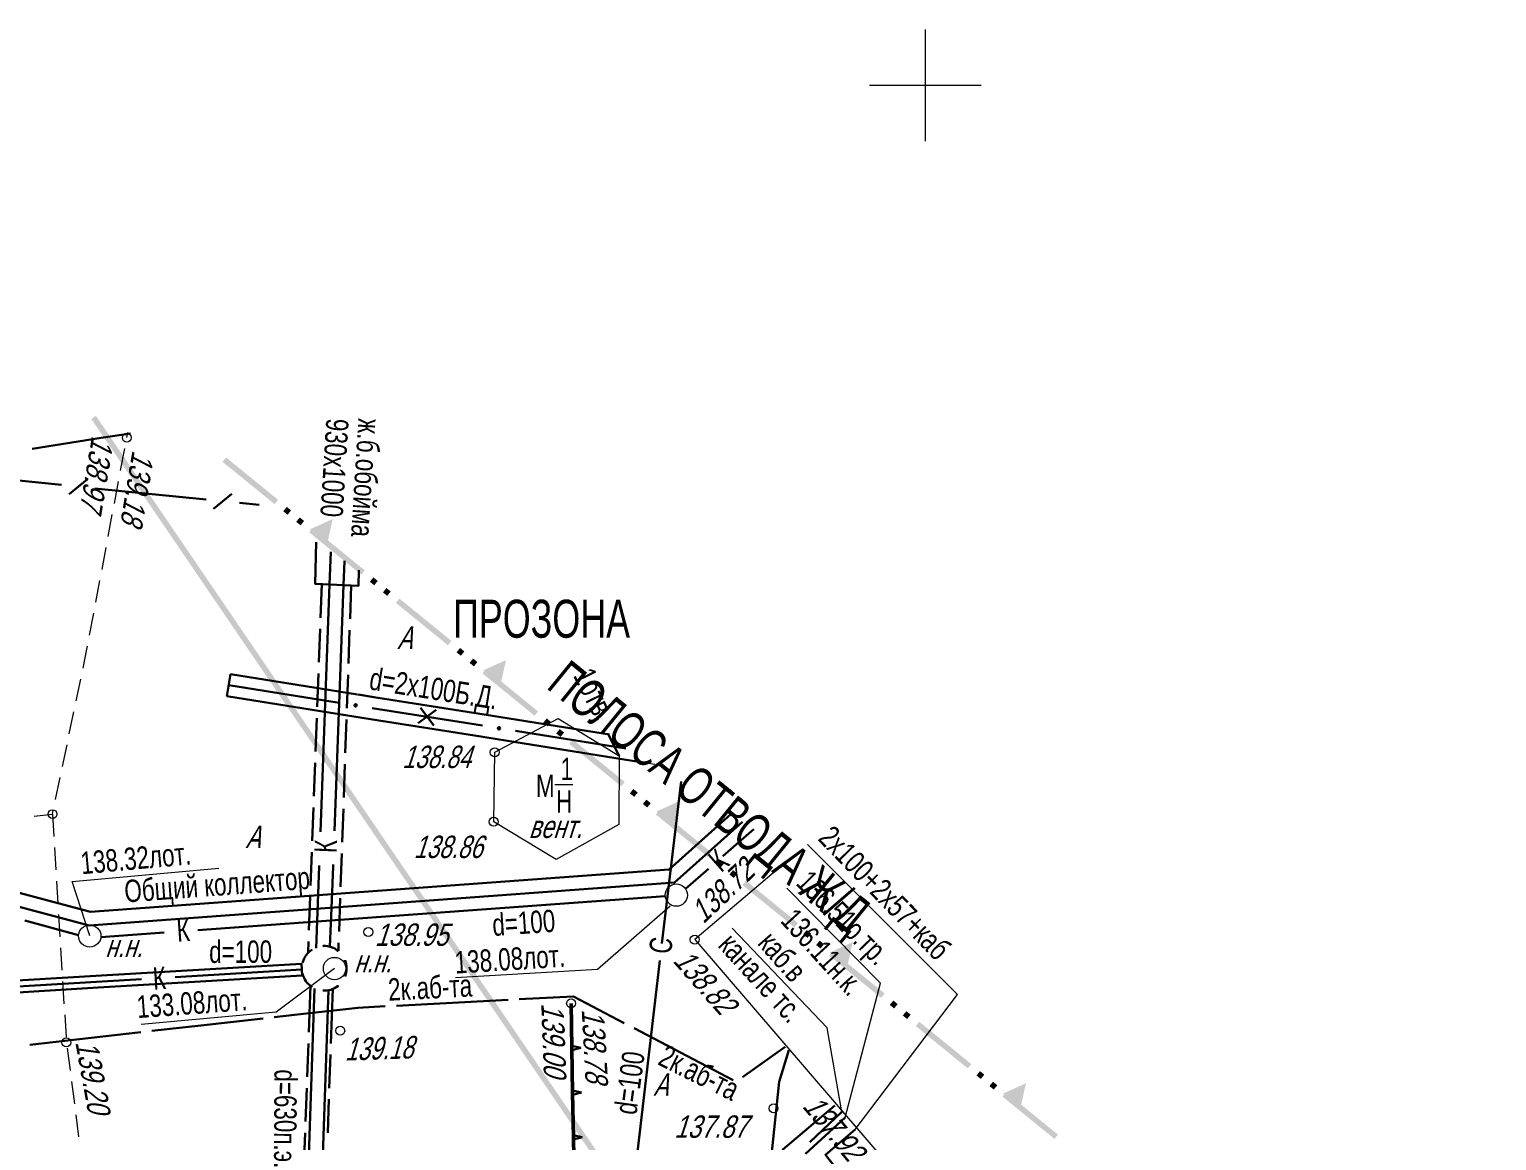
# Model space of a CAD drawing. Extents: x 10098 to 11902, y 8648 to 10202.
# Drawn here: x 11709.9 to 11775.6, y 8852.8 to 8902.5 of the extents above; entities that cross this region are included whole.
import ezdxf
from ezdxf.enums import TextEntityAlignment as Align

# ---------------------------------------------------------------- set-up
doc = ezdxf.new("R2010")
doc.units = 0
for name, color, linetype in [('20_Строения', 7, 'Continuous'), ('21_Колодцы', 7, 'Continuous'), ('23_Ограждения', 7, 'Continuous'), ('38_Высотные_отметки', 7, 'Continuous'), ('50_Красные_линии', 7, 'Continuous'), ('51_Сетка_координат', 7, 'Continuous'), ('52_Топонимика', 7, 'Continuous'), ('Подписи_зданий', 7, 'Continuous')]:
    doc.layers.add(name, color=color, linetype=linetype)
for name, color, linetype, lineweight in [('2_Водосток', 30, 'Continuous', 30), ('4_Канализация', 16, 'Continuous', 30), ('6_Теплопровод', 3, 'Continuous', 30), ('7_Электрокабели', 1, 'Continuous', 30), ('8_Связь', 3, 'Continuous', 30)]:
    doc.layers.add(name, color=color, linetype=linetype, lineweight=lineweight)
doc.styles.add('mggt', font='russian_1251.shx', dxfattribs={"width": 0.75, "oblique": 18, "height": 1})
doc.styles.add('Style-RUSSIAN_1251', font='RUSSIAN_1251.shx')
doc.styles.add('Style-RUSSIAN_1251 I 0.00000', font='RUSSIAN_1251.shx')

msp = doc.modelspace()

# ---------------------------------------------------------------- hatches: boundary and pattern name
at = {"layer": '50_Красные_линии', "linetype": 'Continuous', "lineweight": 25}
for points in [[(11713.445, 8884.38), (11712.882, 8885.206), (11712.675, 8885.065), (11713.238, 8884.239)], [(11714.007, 8883.553), (11713.445, 8884.38), (11713.238, 8884.239), (11713.801, 8883.412)], [(11714.57, 8882.726), (11714.007, 8883.553), (11713.801, 8883.412), (11714.364, 8882.586)], [(11721.037, 8881.445), (11718.71, 8883.339), (11718.552, 8883.145), (11720.879, 8881.251)], [(11715.133, 8881.9), (11714.57, 8882.726), (11714.364, 8882.586), (11714.926, 8881.759)], [(11715.696, 8881.073), (11715.133, 8881.9), (11714.926, 8881.759), (11715.489, 8880.933)], [(11716.259, 8880.247), (11715.696, 8881.073), (11715.489, 8880.933), (11716.052, 8880.106)], [(11721.618, 8880.972), (11721.424, 8881.129), (11721.267, 8880.935), (11721.461, 8880.778)], [(11722.2, 8880.498), (11722.006, 8880.656), (11721.848, 8880.462), (11722.042, 8880.304)], [(11723.482, 8880.585), (11722.463, 8880.125), (11722.85, 8879.81)], [(11723.238, 8879.494), (11723.482, 8880.585), (11722.85, 8879.81)], [(11716.822, 8879.42), (11716.259, 8880.247), (11716.052, 8880.106), (11716.615, 8879.28)], [(11724.914, 8878.288), (11722.588, 8880.182), (11722.43, 8879.989), (11724.757, 8878.095)], [(11717.385, 8878.594), (11716.822, 8879.42), (11716.615, 8879.28), (11717.178, 8878.453)], [(11717.947, 8877.767), (11717.385, 8878.594), (11717.178, 8878.453), (11717.741, 8877.626)], [(11718.51, 8876.941), (11717.947, 8877.767), (11717.741, 8877.626), (11718.304, 8876.8)], [(11725.496, 8877.815), (11725.302, 8877.973), (11725.144, 8877.779), (11725.338, 8877.621)], [(11726.078, 8877.342), (11725.884, 8877.499), (11725.726, 8877.305), (11725.92, 8877.148)], [(11728.792, 8875.132), (11726.465, 8877.026), (11726.308, 8876.832), (11728.634, 8874.938)], [(11719.073, 8876.114), (11718.51, 8876.941), (11718.304, 8876.8), (11718.867, 8875.973)], [(11719.636, 8875.287), (11719.073, 8876.114), (11718.867, 8875.973), (11719.429, 8875.147)], [(11720.199, 8874.461), (11719.636, 8875.287), (11719.429, 8875.147), (11719.992, 8874.32)], [(11720.762, 8873.634), (11720.199, 8874.461), (11719.992, 8874.32), (11720.555, 8873.494)], [(11729.374, 8874.659), (11729.18, 8874.816), (11729.022, 8874.622), (11729.216, 8874.465)], [(11729.955, 8874.185), (11729.762, 8874.343), (11729.604, 8874.149), (11729.798, 8873.991)], [(11732.67, 8871.976), (11730.343, 8873.869), (11730.185, 8873.676), (11732.512, 8871.782)], [(11731.237, 8874.273), (11730.218, 8873.813), (11730.606, 8873.497)], [(11730.994, 8873.181), (11731.237, 8874.273), (11730.606, 8873.497)], [(11721.325, 8872.808), (11720.762, 8873.634), (11720.555, 8873.494), (11721.118, 8872.667)], [(11721.887, 8871.981), (11721.325, 8872.808), (11721.118, 8872.667), (11721.681, 8871.841)], [(11722.45, 8871.155), (11721.887, 8871.981), (11721.681, 8871.841), (11722.244, 8871.014)], [(11723.013, 8870.328), (11722.45, 8871.155), (11722.244, 8871.014), (11722.807, 8870.187)], [(11733.251, 8871.502), (11733.058, 8871.66), (11732.9, 8871.466), (11733.094, 8871.308)], [(11733.833, 8871.029), (11733.639, 8871.186), (11733.481, 8870.992), (11733.675, 8870.835)], [(11736.547, 8868.819), (11734.221, 8870.713), (11734.063, 8870.519), (11736.39, 8868.625)], [(11723.576, 8869.502), (11723.013, 8870.328), (11722.807, 8870.187), (11723.369, 8869.361)], [(11724.139, 8868.675), (11723.576, 8869.502), (11723.369, 8869.361), (11723.932, 8868.534)], [(11724.702, 8867.849), (11724.139, 8868.675), (11723.932, 8868.534), (11724.495, 8867.708)], [(11737.129, 8868.346), (11736.935, 8868.503), (11736.777, 8868.309), (11736.971, 8868.152)], [(11725.265, 8867.022), (11724.702, 8867.849), (11724.495, 8867.708), (11725.058, 8866.881)], [(11737.711, 8867.872), (11737.517, 8868.03), (11737.359, 8867.836), (11737.553, 8867.678)], [(11738.993, 8867.96), (11737.974, 8867.5), (11738.361, 8867.184)], [(11738.749, 8866.869), (11738.993, 8867.96), (11738.361, 8867.184)], [(11740.425, 8865.663), (11738.099, 8867.556), (11737.941, 8867.363), (11740.267, 8865.469)], [(11725.827, 8866.195), (11725.265, 8867.022), (11725.058, 8866.881), (11725.621, 8866.055)], [(11726.39, 8865.369), (11725.827, 8866.195), (11725.621, 8866.055), (11726.184, 8865.228)], [(11726.953, 8864.542), (11726.39, 8865.369), (11726.184, 8865.228), (11726.747, 8864.402)], [(11741.007, 8865.189), (11740.813, 8865.347), (11740.655, 8865.153), (11740.849, 8864.995)], [(11727.516, 8863.716), (11726.953, 8864.542), (11726.747, 8864.402), (11727.309, 8863.575)], [(11741.588, 8864.716), (11741.395, 8864.873), (11741.237, 8864.68), (11741.431, 8864.522)], [(11744.303, 8862.506), (11741.976, 8864.4), (11741.818, 8864.206), (11744.145, 8862.312)], [(11728.079, 8862.889), (11727.516, 8863.716), (11727.309, 8863.575), (11727.872, 8862.748)], [(11728.642, 8862.063), (11728.079, 8862.889), (11727.872, 8862.748), (11728.435, 8861.922)], [(11729.205, 8861.236), (11728.642, 8862.063), (11728.435, 8861.922), (11728.998, 8861.095)], [(11744.885, 8862.033), (11744.691, 8862.19), (11744.533, 8861.996), (11744.727, 8861.839)], [(11729.767, 8860.41), (11729.205, 8861.236), (11728.998, 8861.095), (11729.561, 8860.269)], [(11745.466, 8861.559), (11745.272, 8861.717), (11745.114, 8861.523), (11745.308, 8861.365)], [(11748.181, 8859.35), (11745.854, 8861.243), (11745.696, 8861.05), (11748.023, 8859.156)], [(11746.748, 8861.647), (11745.729, 8861.187), (11746.117, 8860.872)], [(11746.505, 8860.556), (11746.748, 8861.647), (11746.117, 8860.872)], [(11730.33, 8859.583), (11729.767, 8860.41), (11729.561, 8860.269), (11730.124, 8859.442)], [(11730.893, 8858.756), (11730.33, 8859.583), (11730.124, 8859.442), (11730.687, 8858.616)], [(11731.456, 8857.93), (11730.893, 8858.756), (11730.687, 8858.616), (11731.249, 8857.789)], [(11748.762, 8858.876), (11748.568, 8859.034), (11748.411, 8858.84), (11748.604, 8858.682)], [(11749.344, 8858.403), (11749.15, 8858.56), (11748.992, 8858.367), (11749.186, 8858.209)], [(11752.058, 8856.193), (11749.732, 8858.087), (11749.574, 8857.893), (11751.9, 8855.999)], [(11732.019, 8857.103), (11731.456, 8857.93), (11731.249, 8857.789), (11731.812, 8856.963)], [(11732.582, 8856.277), (11732.019, 8857.103), (11731.812, 8856.963), (11732.375, 8856.136)], [(11733.145, 8855.45), (11732.582, 8856.277), (11732.375, 8856.136), (11732.938, 8855.31)], [(11733.708, 8854.624), (11733.145, 8855.45), (11732.938, 8855.31), (11733.501, 8854.483)], [(11752.64, 8855.72), (11752.446, 8855.877), (11752.288, 8855.683), (11752.482, 8855.526)], [(11753.222, 8855.246), (11753.028, 8855.404), (11752.87, 8855.21), (11753.064, 8855.052)], [(11754.504, 8855.334), (11753.485, 8854.874), (11753.873, 8854.559)], [(11754.26, 8854.243), (11754.504, 8855.334), (11753.873, 8854.559)], [(11755.936, 8853.037), (11753.609, 8854.93), (11753.452, 8854.737), (11755.778, 8852.843)], [(11734.27, 8853.797), (11733.708, 8854.624), (11733.501, 8854.483), (11734.064, 8853.656)], [(11734.833, 8852.971), (11734.27, 8853.797), (11734.064, 8853.656), (11734.627, 8852.83)], [(11735.396, 8852.144), (11734.833, 8852.971), (11734.627, 8852.83), (11735.189, 8852.003)]]:
    msp.add_hatch(color=8, dxfattribs=at).paths.add_polyline_path(points)

# ---------------------------------------------------------------- linework, layer by layer
at = {"layer": '20_Строения', "color": 8, "lineweight": 15, "flags": 128}
msp.add_lwpolyline([(11733.48, 8865.354), (11730.685, 8867.037), (11730.732, 8870.147), (11733.574, 8871.661), (11736.296, 8869.985), (11736.284, 8866.916)], close=True, dxfattribs=at)
msp.add_lwpolyline([(11744.113, 8865.533), (11739.683, 8861.761), (11752.368, 8846.995), (11761.73, 8836.114), (11767.916, 8828.923), (11775.568, 8835.507)], dxfattribs=at)
at = {"layer": '21_Колодцы', "color": 8, "lineweight": 9}
for centre in [(11738.856, 8863.756), (11712.607, 8861.925), (11723.564, 8860.47)]:
    msp.add_circle(centre, 0.5, dxfattribs=at)
at = {"layer": '23_Ограждения', "color": 8, "linetype": 'Continuous', "lineweight": 15}
for p, q in [((11714.266, 8884.229), (11714.31, 8884.461)), ((11713.988, 8882.755), (11714.173, 8883.737)), ((11713.711, 8881.281), (11713.896, 8882.263)), ((11713.433, 8879.806), (11713.618, 8880.789)), ((11713.156, 8878.332), (11713.341, 8879.315)), ((11712.878, 8876.858), (11713.063, 8877.841)), ((11712.601, 8875.384), (11712.786, 8876.367)), ((11712.307, 8873.913), (11712.484, 8874.762)), ((11712.484, 8874.762), (11712.509, 8874.893)), ((11712, 8872.445), (11712.205, 8873.424)), ((11711.694, 8870.977), (11711.898, 8871.955)), ((11711.387, 8869.508), (11711.591, 8870.487)), ((11711.08, 8868.04), (11711.285, 8869.019)), ((11710.123, 8867.294), (11710.942, 8867.378)), ((11710.942, 8867.378), (11710.978, 8867.551)), ((11710.942, 8867.378), (11711.002, 8866.38)), ((11711.033, 8865.881), (11711.093, 8864.883)), ((11711.123, 8864.383), (11711.184, 8863.385)), ((11711.214, 8862.886), (11711.274, 8861.888)), ((11711.304, 8861.389), (11711.365, 8860.391)), ((11711.395, 8859.892), (11711.455, 8858.894)), ((11711.486, 8858.394), (11711.546, 8857.396)), ((11711.595, 8856.899), (11711.724, 8855.907)), ((11711.788, 8855.411), (11711.918, 8854.42)), ((11711.982, 8853.924), (11712.111, 8852.932))]:
    msp.add_line(p, q, dxfattribs=at)
at = {"layer": '23_Ограждения', "color": 8, "linetype": 'Continuous', "lineweight": 50}
for p, q in [((11734.15, 8858.91), (11734.183, 8856.91)), ((11734.183, 8856.91), (11734.216, 8854.911)), ((11734.216, 8854.911), (11734.25, 8852.911)), ((11734.25, 8852.911), (11734.283, 8850.911))]:
    msp.add_line(p, q, dxfattribs=at)
at = {"layer": '23_Ограждения', "color": 8, "linetype": 'Continuous', "lineweight": 30}
for p, q in [((11734.583, 8856.917), (11734.182, 8857.01)), ((11734.185, 8856.81), (11734.583, 8856.917)), ((11734.616, 8854.917), (11734.215, 8855.011)), ((11734.218, 8854.811), (11734.616, 8854.917)), ((11734.65, 8852.917), (11734.248, 8853.011)), ((11734.251, 8852.811), (11734.65, 8852.917))]:
    msp.add_line(p, q, dxfattribs=at)
at = {"layer": '2_Водосток', "color": 8, "linetype": 'Continuous', "lineweight": 30}
for p, q in [((11738.642, 8865.213), (11739.07, 8868.84)), ((11738.465, 8863.707), (11738.642, 8865.213)), ((11738.215, 8861.583), (11738.465, 8863.707)), ((11736.899, 8850.422), (11738.126, 8860.833))]:
    msp.add_line(p, q, dxfattribs=at)
at = {"layer": '38_Высотные_отметки', "color": 8, "lineweight": 9}
for centre in [(11714.266, 8884.229), (11730.732, 8870.147, 138.84), (11710.942, 8867.378), (11730.685, 8867.037, 138.86), (11725.072, 8862.103), (11739.683, 8861.761), (11734.15, 8858.91), (11711.56, 8857.166), (11723.816, 8857.687, 139.18), (11743.207, 8854.212)]:
    msp.add_circle(centre, 0.2, dxfattribs=at)
at = {"layer": '4_Канализация', "color": 8, "linetype": 'Continuous', "lineweight": 30}
for p, q in [((11723.342, 8877.655), (11723.4, 8879.115)), ((11723.97, 8877.629), (11724.009, 8878.715)), ((11722.931, 8866.586), (11723.342, 8877.655)), ((11723.554, 8866.627), (11723.97, 8877.629)), ((11742.321, 8866.708), (11741.529, 8866.015)), ((11741.529, 8866.015), (11740.939, 8865.499)), ((11722.738, 8861.382), (11722.873, 8865.028)), ((11722.873, 8865.028), (11722.875, 8865.087)), ((11723.437, 8863.531), (11723.494, 8865.03)), ((11723.494, 8865.03), (11723.498, 8865.128)), ((11740.298, 8864.938), (11739.269, 8864.038)), ((11738.359, 8863.7), (11717.441, 8862.187)), ((11723.359, 8861.445), (11723.437, 8863.531)), ((11712.108, 8861.958), (11709.696, 8862.619)), ((11715.945, 8862.079), (11713.104, 8861.874)), ((11705.29, 8859.42), (11714.929, 8859.993)), ((11716.426, 8860.082), (11722.104, 8860.42)), ((11722.347, 8850.179), (11722.672, 8859.576)), ((11722.972, 8850.134), (11723.288, 8859.498))]:
    msp.add_line(p, q, dxfattribs=at)
for points in [[(11722.746, 8879.544), (11722.702, 8877.683), (11724.636, 8877.6), (11724.651, 8878.294)], [(11722.993, 8877.67), (11722.936, 8876.171)], [(11724.307, 8877.614), (11724.255, 8876.115)], [(11722.917, 8875.672), (11722.861, 8874.173)], [(11724.237, 8875.615), (11724.184, 8874.116)], [(11722.841, 8873.674), (11722.785, 8872.175)], [(11724.167, 8873.617), (11724.114, 8872.117)], [(11722.764, 8871.676), (11722.709, 8870.177)], [(11724.097, 8871.618), (11724.044, 8870.119)], [(11722.688, 8869.677), (11722.639, 8868.178)], [(11724.026, 8869.619), (11723.974, 8868.12)], [(11722.62, 8867.679), (11722.565, 8866.18)], [(11723.956, 8867.62), (11723.903, 8866.121)], [(11722.546, 8865.681), (11722.49, 8864.182)], [(11723.886, 8865.622), (11723.833, 8864.122)], [(11722.472, 8863.682), (11722.416, 8862.183)], [(11723.816, 8863.623), (11723.763, 8862.124)], [(11722.134, 8860.727), (11722.141, 8860.755), (11722.169, 8860.84), (11722.205, 8860.922), (11722.226, 8860.961), (11722.248, 8861), (11722.298, 8861.074), (11722.354, 8861.144), (11722.417, 8861.208), (11722.484, 8861.266), (11722.557, 8861.318), (11722.567, 8861.324)], [(11722.398, 8861.684), (11722.378, 8861.169)], [(11723.74, 8861.249), (11723.728, 8861.26), (11723.656, 8861.312), (11723.579, 8861.359), (11723.499, 8861.398), (11723.415, 8861.429), (11723.329, 8861.454), (11723.241, 8861.47), (11723.152, 8861.478), (11723.063, 8861.479), (11723.038, 8861.477)], [(11723.745, 8861.624), (11723.732, 8861.256)], [(11692.94, 8858.952), (11708.352, 8859.868), (11712.884, 8860.137), (11722.088, 8860.685), (11722.12, 8860.155), (11712.987, 8859.613), (11708.415, 8859.341), (11693.738, 8858.468)], [(11724.031, 8860.11), (11724.06, 8860.194), (11724.082, 8860.28), (11724.096, 8860.369), (11724.102, 8860.458), (11724.098, 8860.569), (11724.086, 8860.658), (11724.066, 8860.745), (11724.039, 8860.83), (11724.031, 8860.849)], [(11722.133, 8860.232), (11722.135, 8860.225), (11722.161, 8860.14), (11722.196, 8860.057), (11722.237, 8859.978), (11722.285, 8859.903), (11722.329, 8859.846), (11722.401, 8859.766), (11722.468, 8859.707), (11722.539, 8859.653), (11722.568, 8859.636)], [(11722.489, 8859.691), (11722.408, 8857.616)], [(11723.038, 8859.482), (11723.13, 8859.48), (11723.219, 8859.487), (11723.308, 8859.501), (11723.394, 8859.523), (11723.479, 8859.553), (11723.56, 8859.591), (11723.637, 8859.635), (11723.711, 8859.686), (11723.74, 8859.711)], [(11723.479, 8859.553), (11723.398, 8857.119)], [(11722.39, 8857.116), (11722.336, 8855.617)], [(11723.381, 8856.62), (11723.329, 8855.121)], [(11722.318, 8855.118), (11722.264, 8853.619)], [(11723.312, 8854.621), (11723.26, 8853.122)], [(11722.246, 8853.119), (11722.192, 8851.62)]]:
    msp.add_lwpolyline(points, dxfattribs=at)
at = {"layer": '4_Канализация', "color": 8, "linetype": 'Continuous', "lineweight": 15}
for points in [[(11712.607, 8861.925), (11711.821, 8864.363), (11718.377, 8864.959)], [(11738.579, 8863.254), (11735.33, 8860.425), (11728.981, 8860.053)], [(11723.564, 8860.47), (11720.957, 8858.517), (11714.909, 8857.96)]]:
    msp.add_lwpolyline(points, dxfattribs=at)
at = {"layer": '51_Сетка_координат', "color": 8, "lineweight": 15}
for points in [[(11750, 8902.5), (11750, 8897.5)], [(11747.5, 8900), (11752.5, 8900)]]:
    msp.add_lwpolyline(points, dxfattribs=at)
at = {"layer": '6_Теплопровод', "color": 8, "linetype": 'Continuous', "lineweight": 30}
for p, q in [((11718.826, 8873.147), (11723.764, 8872.362)), ((11723.842, 8872.856), (11718.905, 8873.641)), ((11718.747, 8872.653), (11723.685, 8871.868)), ((11724.583, 8872.738), (11723.842, 8872.856)), ((11725.324, 8872.62), (11724.616, 8872.733)), ((11730.262, 8871.835), (11725.324, 8872.62)), ((11723.685, 8871.868), (11724.426, 8871.75)), ((11724.426, 8871.75), (11725.167, 8871.633)), ((11725.245, 8872.126), (11730.183, 8871.341)), ((11731.003, 8871.717), (11730.262, 8871.835)), ((11725.167, 8871.633), (11730.105, 8870.847)), ((11731.743, 8871.599), (11731.003, 8871.717)), ((11731.665, 8871.106), (11736.603, 8870.321)), ((11735.86, 8870.945), (11731.743, 8871.599)), ((11730.105, 8870.847), (11730.846, 8870.73)), ((11730.846, 8870.73), (11731.586, 8870.612)), ((11731.586, 8870.612), (11736.524, 8869.827)), ((11736.524, 8869.827), (11737.265, 8869.709)), ((11746.408, 8853.806), (11744.632, 8852.173))]:
    msp.add_line(p, q, dxfattribs=at)
at = {"layer": '6_Теплопровод', "color": 8, "linetype": 'Continuous', "lineweight": 15}
for p, q in [((11737.265, 8869.709), (11737.326, 8869.699)), ((11737.326, 8869.699), (11737.898, 8869.608))]:
    msp.add_line(p, q, dxfattribs=at)
at = {"layer": '6_Теплопровод', "color": 8, "linetype": 'Continuous', "lineweight": 30, "flags": 128}
for points in [[(11718.747, 8872.653), (11718.904, 8873.641)], [(11750.429, 8843.683), (11745.063, 8850.458), (11743.621, 8852.365), (11745.952, 8854.343)], [(11751.449, 8844.423), (11746.151, 8851.356), (11745.53, 8852.136), (11746.864, 8853.268)]]:
    msp.add_lwpolyline(points, dxfattribs=at)
at = {"layer": '6_Теплопровод', "color": 8, "linetype": 'Continuous', "lineweight": 30}
for points in [[(11728.104, 8872.048), (11727.308, 8871.444)], [(11727.403, 8872.143), (11728.008, 8871.346)]]:
    msp.add_lwpolyline(points, dxfattribs=at)
at = {"layer": '6_Теплопровод', "color": 8, "linetype": 'Continuous', "lineweight": 15}
msp.add_lwpolyline([(11746.408, 8853.806), (11747.998, 8859.808), (11743.808, 8864.062)], dxfattribs=at)
at = {"layer": '6_Теплопровод', "color": 8, "linetype": 'Continuous', "lineweight": 30}
for centre in [(11724.505, 8872.244), (11730.924, 8871.223)]:
    msp.add_circle(centre, 0.05, dxfattribs=at)
at = {"layer": '7_Электрокабели', "color": 8, "linetype": 'Continuous', "lineweight": 30}
for p, q in [((11710.025, 8883.733), (11713.124, 8884.214)), ((11713.124, 8884.214), (11714.431, 8884.416)), ((11721.772, 8858.396), (11724.607, 8858.717)), ((11724.607, 8858.717), (11725.832, 8858.781)), ((11726.332, 8858.807), (11731.325, 8859.069)), ((11731.824, 8859.095), (11734.253, 8859.222)), ((11734.253, 8859.222), (11736.528, 8858.031)), ((11717.586, 8857.923), (11720.361, 8858.237)), ((11720.858, 8858.293), (11721.772, 8858.396)), ((11709.928, 8857.057), (11714.896, 8857.619)), ((11715.393, 8857.675), (11717.586, 8857.923)), ((11736.971, 8857.799), (11741.4, 8855.479)), ((11741.819, 8855.612), (11743.73, 8856.961)), ((11743.885, 8856.813), (11743.461, 8855.396)), ((11743.461, 8855.396), (11743.127, 8852.27)), ((11746.269, 8854.056), (11744.826, 8852.691))]:
    msp.add_line(p, q, dxfattribs=at)
at = {"layer": '7_Электрокабели', "color": 8, "linetype": 'Continuous', "lineweight": 30, "flags": 128}
for points in [[(11741.299, 8867.378), (11738.532, 8864.901), (11712.643, 8863.004), (11705.182, 8864.994), (11705.194, 8866.511)], [(11704.593, 8866.432), (11704.578, 8864.534), (11712.587, 8862.398), (11738.78, 8864.317), (11741.819, 8867.037)]]:
    msp.add_lwpolyline(points, dxfattribs=at)
at = {"layer": '7_Электрокабели', "color": 8, "linetype": 'Continuous', "lineweight": 15}
for points in [[(11746.864, 8853.268), (11751.44, 8859.312), (11744.724, 8866.013)], [(11746.269, 8854.056), (11745.613, 8857.81), (11741.358, 8862.27)]]:
    msp.add_lwpolyline(points, dxfattribs=at)
at = {"layer": '8_Связь', "color": 8, "linetype": 'Continuous', "lineweight": 30}
for p, q in [((11706.995, 8882.55), (11711.345, 8882.11)), ((11712.502, 8882.37), (11711.68, 8881.699)), ((11712.837, 8881.959), (11717.812, 8881.456)), ((11718.969, 8881.716), (11718.147, 8881.046)), ((11719.304, 8881.306), (11720.196, 8881.216)), ((11736.296, 8869.985), (11735.79, 8870.99))]:
    msp.add_line(p, q, dxfattribs=at)
at = {"layer": 'Подписи_зданий', "color": 8, "linetype": 'Continuous', "lineweight": 15}
msp.add_line((11733.427, 8868.699), (11734.227, 8868.699), dxfattribs=at)

# ---------------------------------------------------------------- texts
at = {"layer": '2_Водосток', "color": 8, "linetype": 'Continuous', "lineweight": 15, "style": 'mggt', "width": 0.75}
msp.add_text('С                   ', height=1, rotation=83.3131, dxfattribs=at).set_placement((11738.619, 8861.085))
msp.add_text('d=100', height=1, rotation=82.26306, dxfattribs=at).set_placement((11736.574, 8853.958), align=Align.MIDDLE_LEFT)
at = {"layer": '38_Высотные_отметки', "color": 8, "lineweight": 15, "style": 'mggt', "oblique": 18}
for s, rotation, width, p in [('138.97    ', 260.53116, 0.8, (11712.711, 8884.335)), ('139.18    ', 260.53116, 0.8, (11714.524, 8883.686)), ('138.72    ', 43.66649, 0.8, (11740.064, 8862.434)), ('138.82    ', 311.3666, 0.8, (11738.67, 8860.792)), ('139.00    ', 272.10434, 0.8, (11732.812, 8858.915)), ('138.78    ', 273.11666, 0.8, (11734.621, 8858.637)), ('139.18', 1.91323, 0.75, (11724.026, 8856.349, 139.18)), ('139.20    ', 280.2301, 0.8, (11711.96, 8857.17)), ('137.92    ', 309.65797, 0.8, (11744.461, 8854.291))]:
    msp.add_text(s, height=1, rotation=rotation, dxfattribs=dict(at, width=width)).set_placement(p)
for s, width, p in [('138.84', 0.75, (11726.588, 8869.443, 138.84)), ('138.86', 0.75, (11727.106, 8865.415, 138.86)), ('138.95    ', 0.8, (11725.362, 8861.484)), ('н.н.', 0.75, (11713.295, 8860.982)), ('н.н.', 0.75, (11724.43, 8860.293)), ('137.87    ', 0.8, (11738.756, 8852.893))]:
    msp.add_text(s, height=1, dxfattribs=dict(at, width=width)).set_placement(p)
at = {"layer": '4_Канализация', "color": 8, "linetype": 'Continuous', "lineweight": 15, "style": 'mggt', "width": 0.75}
for s, rotation, p in [('930х1000', 266.42516, (11723.199, 8885.103)), ('ж.б.обойма', 266.42516, (11724.633, 8885.103)), ('138.32лот.', 5.19629, (11712.246, 8864.685)), ('К                   ', 87.79353, (11723.649, 8865.625)), ('К                   ', 41.19697, (11740.858, 8864.738)), ('К                   ', 4.0997, (11716.532, 8861.659)), ('d=100', 3.95824, (11730.657, 8861.923)), ('d=100', 0.22121, (11717.953, 8860.717)), ('138.08лот.', 3.62361, (11728.971, 8860.24)), ('К                   ', 3.39975, (11715.46, 8859.52)), ('133.08лот.', 4.18197, (11714.748, 8858.248))]:
    msp.add_text(s, height=1, rotation=rotation, dxfattribs=at).set_placement(p)
msp.add_text('d=630п.э.', height=1, rotation=269.75342, dxfattribs=at).set_placement((11721.373, 8855.956), align=Align.MIDDLE_LEFT)
at = {"layer": '50_Красные_линии', "color": 8, "linetype": 'Continuous', "lineweight": 53, "style": 'Style-RUSSIAN_1251', "width": 0.705883}
msp.add_text('ПРОЗОНА', height=1.7, dxfattribs=at).set_placement((11732.827, 8875.274), align=Align.CENTER)
at = {"layer": '50_Красные_линии', "color": 8, "linetype": 'Continuous', "lineweight": 53, "style": 'Style-RUSSIAN_1251 I 0.00000', "width": 0.705882}
msp.add_text('ПОЛОСА ОТВОДА Ж/Д', height=1.7, rotation=320.85568, dxfattribs=at).set_placement((11740.335, 8868.16), align=Align.MIDDLE_CENTER)
at = {"layer": '52_Топонимика', "color": 8, "linetype": 'Continuous', "lineweight": 15, "style": 'mggt', "oblique": 18, "width": 0.75}
for s, p in [('А', (11726.369, 8874.776)), ('А', (11719.575, 8865.861)), ('вент.', (11732.247, 8866.312)), ('А', (11737.826, 8854.773))]:
    msp.add_text(s, height=1, dxfattribs=at).set_placement(p)
at = {"layer": '6_Теплопровод', "color": 8, "linetype": 'Continuous', "lineweight": 15, "style": 'mggt', "width": 0.75}
for s, rotation, p in [('d=2х100Б.Д.', 350.96575, (11725.075, 8872.965)), ('136.51о.тр.', 314.47412, (11744.163, 8864.249)), ('136.11н.к.', 312.4113, (11743.473, 8862.576))]:
    msp.add_text(s, height=1, rotation=rotation, dxfattribs=at).set_placement(p)
at = {"layer": '7_Электрокабели', "color": 8, "linetype": 'Continuous', "lineweight": 15, "style": 'mggt', "width": 0.75}
for s, rotation, p in [('2х100+2х57+каб', 314.27341, (11745.15, 8866.245)), ('Общий коллектор', 4.25915, (11714.194, 8863.421)), ('канале тс.', 312.43274, (11740.679, 8861.475)), ('каб.в', 311.11584, (11742.453, 8861.576)), ('2к.аб-та', 2.99689, (11725.986, 8859.026)), ('2к.аб-та', 333.6944, (11737.978, 8856.194))]:
    msp.add_text(s, height=1, rotation=rotation, dxfattribs=at).set_placement(p)
at = {"layer": '8_Связь', "color": 8, "linetype": 'Continuous', "lineweight": 15, "style": 'mggt', "width": 0.75}
msp.add_text('1отв.', height=1, rotation=296.41052, dxfattribs=at).set_placement((11734.672, 8873.806), align=Align.MIDDLE_LEFT)
at = {"layer": 'Подписи_зданий', "color": 8, "linetype": 'Continuous', "lineweight": 15, "style": 'mggt', "width": 0.75}
for s, p in [('1', (11733.676, 8868.899)), ('М', (11732.576, 8868.149)), ('Н', (11733.476, 8867.449))]:
    msp.add_text(s, height=1, dxfattribs=at).set_placement(p)

doc.saveas('drawing.dxf')
